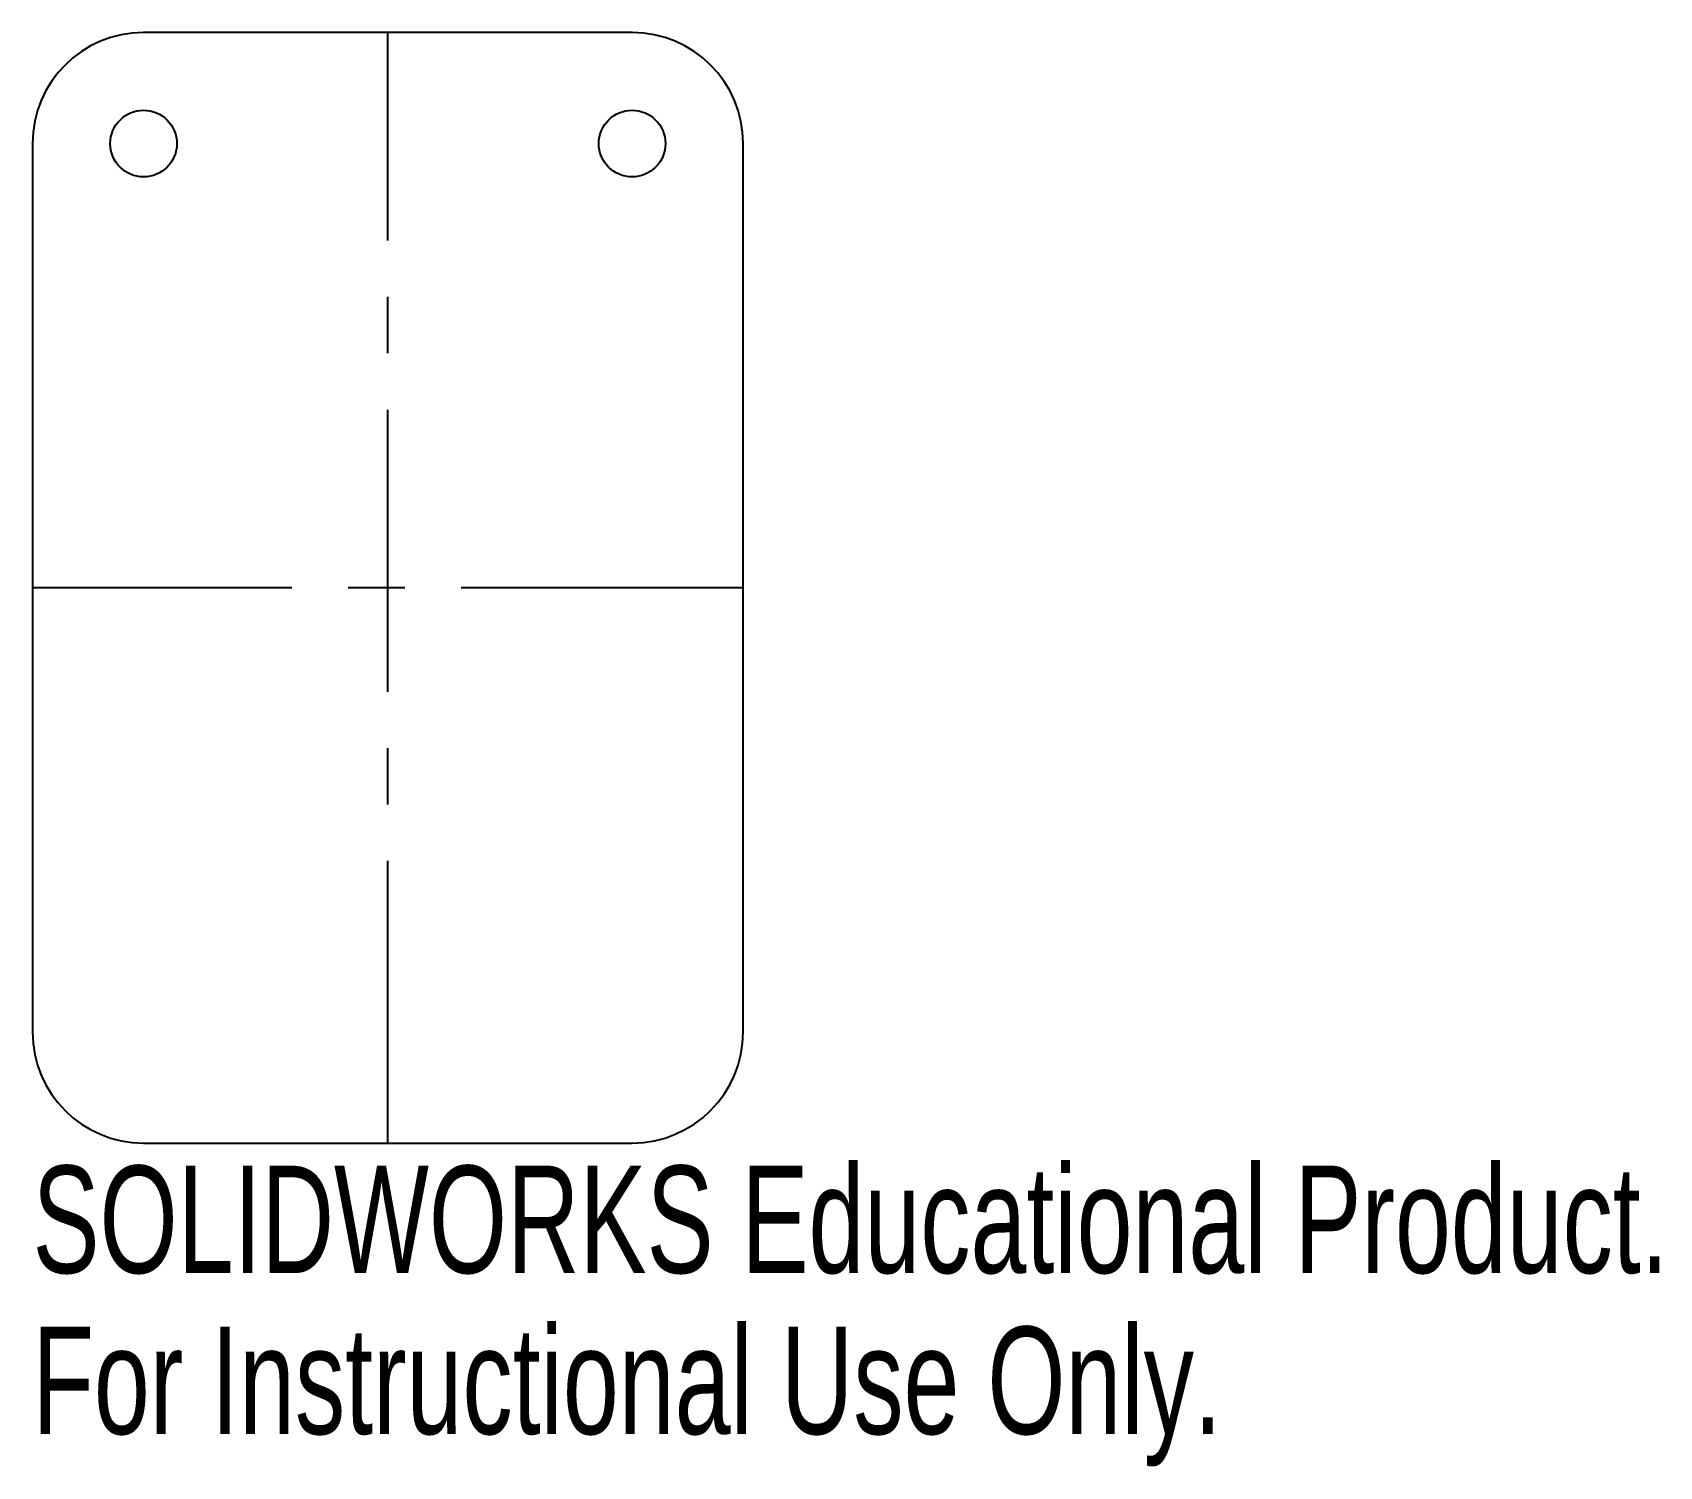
# Model space of a CAD drawing. Header units: millimetres. Extents: x 0 to 73.3, y -14.6 to 50.
import ezdxf

# ---------------------------------------------------------------- set-up
doc = ezdxf.new("R2010")
doc.units = ezdxf.units.MM
doc.linetypes.add('CENTERX2', pattern=[20.32, 12.7, -2.54, 2.54, -2.54])
doc.styles.add('SLDTEXTSTYLE0', font='TXT', dxfattribs={"width": 0.7})

msp = doc.modelspace()

# ---------------------------------------------------------------- linework, layer by layer
at = {"color": 7, "linetype": 'Continuous', "lineweight": 25}
for p, q in [((27, 50), (5, 50)), ((0, 45), (0, 5)), ((32, 5), (32, 45)), ((5, 0), (27, 0))]:
    msp.add_line(p, q, dxfattribs=at)
at = {"color": 7, "linetype": 'CENTERX2'}
for p, q in [((16, 0), (16, 50)), ((32, 25), (0, 25))]:
    msp.add_line(p, q, dxfattribs=at)
at = {"color": 7, "linetype": 'Continuous', "lineweight": 25}
for centre in [(5, 45), (27, 45)]:
    msp.add_circle(centre, 1.5, dxfattribs=at)
for centre, start, end in [((5, 45), 90, 180), ((27, 45), 0, 90), ((5, 5), 180, 270), ((27, 5), 270, 0)]:
    msp.add_arc(centre, 5, start, end, dxfattribs=at)

# ---------------------------------------------------------------- texts
at = {"color": 7, "linetype": 'Continuous', "char_height": 4.83362, "attachment_point": 1, "style": 'SLDTEXTSTYLE0'}
for s, insert in [('SOLIDWORKS Educational Product.', (0, -1.02)), ('For Instructional Use Only.', (0, -8.27))]:
    msp.add_mtext(s, dxfattribs=dict(at, insert=insert))

doc.saveas('drawing.dxf')
